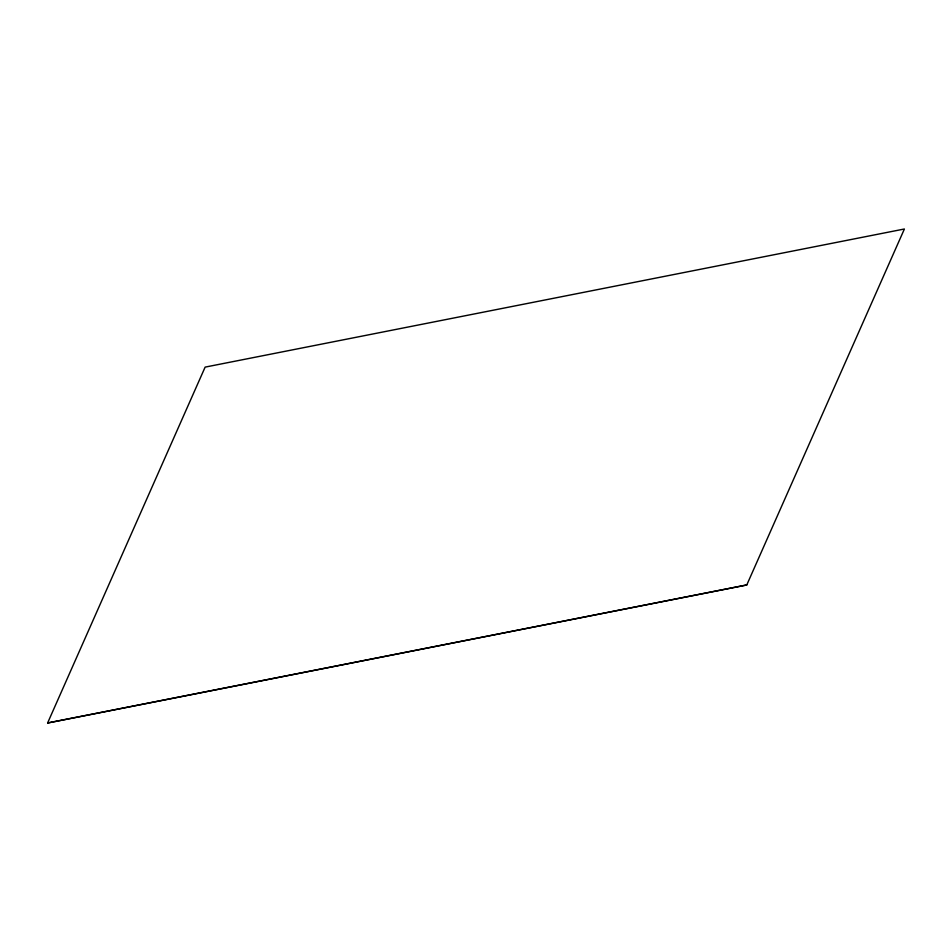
<?xml version="1.0" encoding="UTF-8"?>
<svg xmlns="http://www.w3.org/2000/svg" width="952" height="952" viewBox="0 0 952 952"><rect width="100%" height="100%" fill="white"/><g stroke="black" fill="none" stroke-linecap="round" stroke-linejoin="round"><path stroke-width="1.43" d="M47.671 722.973L746.784 584.944L904.4 228.992L205.132 367.115L47.6 723.008L746.832 584.956"/></g></svg>
